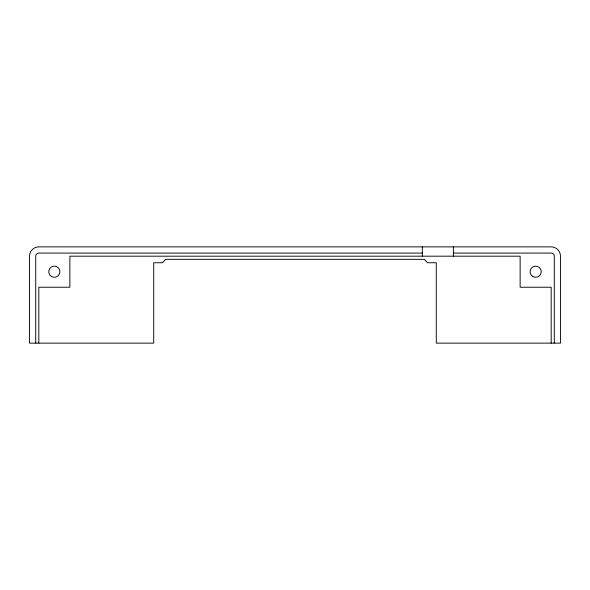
<?xml version="1.0" encoding="UTF-8"?>
<svg xmlns="http://www.w3.org/2000/svg" width="590" height="590" viewBox="0 0 590 590"><rect width="100%" height="100%" fill="white"/><g stroke="black" fill="none" stroke-linecap="round" stroke-linejoin="round"><path stroke-width="0.89" d="M422.315 253.081L38.815 253.081A3.105 3.105 0 0 0 35.71 256.185L35.71 343.129M453.371 253.081L551.185 253.081A3.105 3.105 0 0 1 554.29 256.185L554.29 343.129M551.185 343.129L551.185 287.234L520.129 287.234L520.129 256.185L69.871 256.185L69.871 287.234L38.815 287.234L38.815 343.129M453.371 246.871L453.371 256.185M422.315 246.871L422.315 256.185M165.665 259.327L162.346 262.764L153.71 262.764L153.71 343.129L29.5 343.129L29.5 256.185A9.315 9.315 0 0 1 38.815 246.871L551.185 246.871A9.315 9.315 0 0 1 560.5 256.185L560.5 343.129L436.29 343.129L436.29 262.764L427.654 262.764L424.335 259.327L165.665 259.327M51.544 276.548A5.59 5.59 0 0 0 59.929 271.71A5.59 5.59 0 0 0 51.544 266.872A5.59 5.59 0 0 0 51.544 276.548M532.866 276.548A5.59 5.59 0 0 0 541.244 271.71A5.59 5.59 0 0 0 532.866 266.872A5.59 5.59 0 0 0 532.866 276.548"/></g></svg>
